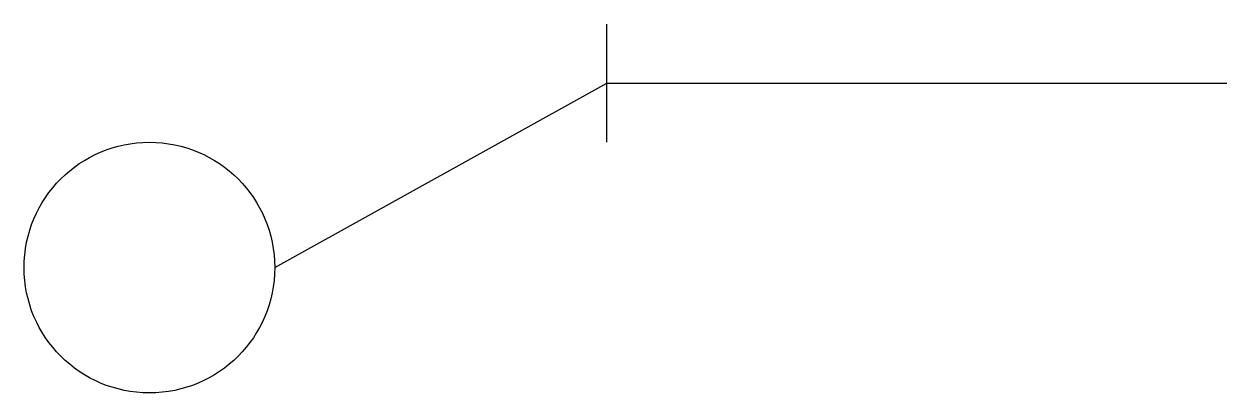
# Model space of a CAD drawing. Header units: metres. Extents: x -20770.4 to -20740.3, y -11855.5 to -11846.2.
import ezdxf

# ---------------------------------------------------------------- set-up
doc = ezdxf.new("R2010")
doc.units = ezdxf.units.M

msp = doc.modelspace()

# ---------------------------------------------------------------- linework, layer by layer
for p, q in [((-20755.83, -11849.18), (-20755.83, -11846.22)), ((-20764.15, -11852.32), (-20755.83, -11847.7)), ((-20755.83, -11847.7), (-20740.3, -11847.7))]:
    msp.add_line(p, q)
msp.add_circle((-20767.29, -11852.32), 3.14)

doc.saveas('drawing.dxf')
